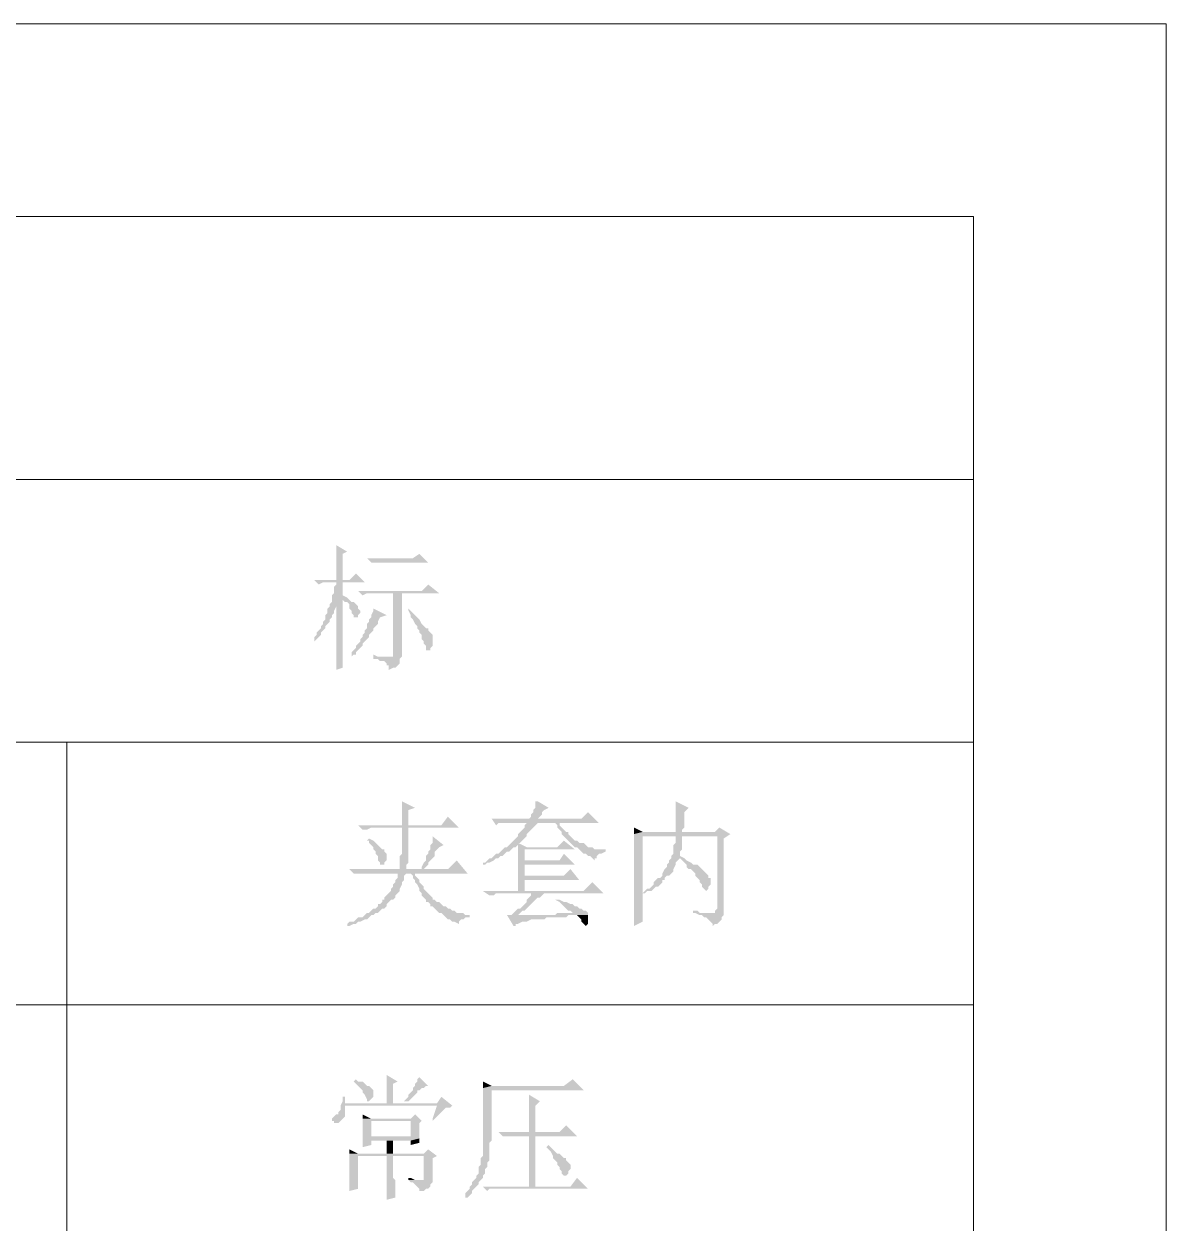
# Model space of a CAD drawing. Header units: millimetres. Extents: x 6 to 291, y 3 to 207.
# Drawn here: x 268.75 to 290.83, y 183.45 to 206.63 of the extents above; entities that cross this region are included whole.
import ezdxf

# ---------------------------------------------------------------- set-up
doc = ezdxf.new("R2010")
doc.units = ezdxf.units.MM

msp = doc.modelspace()

# ---------------------------------------------------------------- hatches: boundary and pattern name
at = {"true_color": 0x00b8b8}
h = msp.add_hatch(color=132, dxfattribs=at)
h.dxf.hatch_style = 2
h.paths.add_polyline_path([(274.78561, 196.553667), (274.78561, 195.876333), (274.91261, 195.876333), (274.91261, 196.384333), (274.997277, 196.426667)])
h = msp.add_hatch(color=132, dxfattribs=at)
h.dxf.hatch_style = 2
h.paths.add_polyline_path([(276.394277, 196.384333), (276.267277, 196.299667), (275.378277, 196.299667), (275.462944, 196.215), (276.56361, 196.215)])
h = msp.add_hatch(color=132, dxfattribs=at)
h.dxf.hatch_style = 2
h.paths.add_polyline_path([(275.16661, 196.003333), (275.03961, 195.876333), (274.362277, 195.876333), (274.446944, 195.791667), (274.53161, 195.834), (275.335944, 195.834)])
h = msp.add_hatch(color=132, dxfattribs=at)
h.dxf.hatch_style = 2
h.paths.add_polyline_path([(274.91261, 195.834), (274.78561, 195.834), (274.78561, 195.791667), (274.743277, 195.749333), (274.743277, 195.622333), (274.700944, 195.58), (274.700944, 195.495333), (274.91261, 195.495333), (274.954944, 195.453), (274.997277, 195.453), (275.03961, 195.410667), (275.03961, 195.326), (275.081944, 195.283667), (275.081944, 195.241333), (275.124277, 195.199), (275.124277, 195.156667), (275.208944, 195.156667), (275.208944, 195.199), (275.251277, 195.241333), (275.251277, 195.283667), (275.208944, 195.326), (275.208944, 195.368333), (275.16661, 195.410667), (275.124277, 195.453), (275.081944, 195.453), (275.03961, 195.495333), (274.997277, 195.537667), (274.91261, 195.58)])
h = msp.add_hatch(color=132, dxfattribs=at)
h.dxf.hatch_style = 2
h.paths.add_polyline_path([(276.56361, 195.791667), (276.43661, 195.664667), (275.208944, 195.664667), (275.29361, 195.58), (275.378277, 195.622333), (276.775277, 195.622333)])
h = msp.add_hatch(color=132, dxfattribs=at)
h.dxf.hatch_style = 2
h.paths.add_polyline_path([(274.700944, 195.495333), (274.700944, 195.453), (274.65861, 195.410667), (274.65861, 195.368333), (274.78561, 195.368333), (274.78561, 194.140667), (274.91261, 194.183), (274.91261, 194.225333), (274.91261, 194.267667), (274.91261, 195.495333)])
h = msp.add_hatch(color=132, dxfattribs=at)
h.dxf.hatch_style = 2
h.paths.add_polyline_path([(276.05561, 195.622333), (275.886277, 195.622333), (275.886277, 194.394667), (275.505277, 194.394667), (275.505277, 194.352333), (275.589944, 194.352333), (275.632277, 194.31), (275.716944, 194.31), (275.759277, 194.267667), (275.759277, 194.225333), (275.80161, 194.225333), (275.80161, 194.140667), (275.886277, 194.183), (275.92861, 194.183), (275.970944, 194.225333), (276.013277, 194.267667), (276.013277, 194.352333), (276.05561, 194.394667)])
h = msp.add_hatch(color=132, dxfattribs=at)
h.dxf.hatch_style = 2
h.paths.add_polyline_path([(274.65861, 195.368333), (274.616277, 195.326), (274.616277, 195.241333), (274.573944, 195.199), (274.573944, 195.114333), (274.53161, 195.072), (274.53161, 195.029667), (274.489277, 194.987333), (274.489277, 194.945), (274.446944, 194.902667), (274.40461, 194.860333), (274.40461, 194.818), (274.362277, 194.775667), (274.362277, 194.691), (274.40461, 194.733333), (274.446944, 194.775667), (274.489277, 194.818), (274.489277, 194.860333), (274.53161, 194.902667), (274.573944, 194.945), (274.573944, 194.987333), (274.616277, 195.029667), (274.65861, 195.072), (274.65861, 195.114333), (274.700944, 195.156667), (274.700944, 195.199), (274.743277, 195.241333), (274.743277, 195.283667), (274.78561, 195.368333)])
h = msp.add_hatch(color=132, dxfattribs=at)
h.dxf.hatch_style = 2
h.paths.add_polyline_path([(275.505277, 195.326), (275.505277, 195.283667), (275.462944, 195.199), (275.462944, 195.156667), (275.42061, 195.114333), (275.42061, 195.072), (275.378277, 195.029667), (275.378277, 194.945), (275.335944, 194.902667), (275.335944, 194.860333), (275.29361, 194.818), (275.29361, 194.775667), (275.251277, 194.733333), (275.251277, 194.691), (275.208944, 194.648667), (275.16661, 194.606333), (275.16661, 194.564), (275.124277, 194.521667), (275.081944, 194.479333), (275.081944, 194.394667), (275.124277, 194.437), (275.16661, 194.437), (275.16661, 194.479333), (275.208944, 194.521667), (275.251277, 194.564), (275.29361, 194.606333), (275.29361, 194.648667), (275.335944, 194.691), (275.378277, 194.733333), (275.42061, 194.775667), (275.42061, 194.818), (275.462944, 194.860333), (275.505277, 194.902667), (275.505277, 194.945), (275.54761, 194.987333), (275.589944, 195.029667), (275.589944, 195.072), (275.632277, 195.156667), (275.759277, 195.199)])
h = msp.add_hatch(color=132, dxfattribs=at)
h.dxf.hatch_style = 2
h.paths.add_polyline_path([(276.18261, 195.326), (276.18261, 195.283667), (276.224944, 195.199), (276.224944, 195.156667), (276.267277, 195.114333), (276.30961, 195.029667), (276.351944, 194.987333), (276.351944, 194.945), (276.394277, 194.902667), (276.394277, 194.860333), (276.43661, 194.818), (276.43661, 194.733333), (276.478944, 194.691), (276.478944, 194.648667), (276.521277, 194.606333), (276.521277, 194.521667), (276.605944, 194.521667), (276.605944, 194.564), (276.648277, 194.606333), (276.648277, 194.775667), (276.648277, 194.818), (276.605944, 194.860333), (276.56361, 194.902667), (276.56361, 194.945), (276.521277, 194.945), (276.478944, 194.987333), (276.43661, 195.029667), (276.394277, 195.114333), (276.351944, 195.156667), (276.30961, 195.199), (276.267277, 195.241333)])
h = msp.add_hatch(color=132, dxfattribs=at)
h.dxf.hatch_style = 2
h.paths.add_polyline_path([(275.505277, 194.437), (275.505277, 194.394667), (275.80161, 194.394667), (275.589944, 194.394667)])
h = msp.add_hatch(color=132, dxfattribs=at)
h.dxf.hatch_style = 2
h.paths.add_polyline_path([(276.05561, 191.600667), (276.05561, 191.135), (276.18261, 191.135), (276.18261, 191.431333), (276.30961, 191.473667)])
h = msp.add_hatch(color=132, dxfattribs=at)
h.dxf.hatch_style = 2
h.paths.add_polyline_path([(278.680277, 191.600667), (278.637944, 191.600667), (278.637944, 191.473667), (278.59561, 191.431333), (278.59561, 191.389), (278.553277, 191.346667), (278.553277, 191.304333), (278.510944, 191.262), (278.680277, 191.262), (278.72261, 191.304333), (278.764944, 191.346667), (278.764944, 191.389), (278.807277, 191.431333), (278.891944, 191.473667)])
h = msp.add_hatch(color=132, dxfattribs=at)
h.dxf.hatch_style = 2
h.paths.add_polyline_path([(281.347277, 191.600667), (281.347277, 191.008), (281.474277, 191.008), (281.474277, 191.050333), (281.51661, 191.092667), (281.51661, 191.389), (281.601277, 191.473667)])
h = msp.add_hatch(color=132, dxfattribs=at)
h.dxf.hatch_style = 2
h.paths.add_polyline_path([(276.94461, 191.304333), (276.81761, 191.135), (275.208944, 191.135), (275.29361, 191.050333), (275.378277, 191.050333), (275.462944, 191.092667), (277.156277, 191.092667)])
h = msp.add_hatch(color=132, dxfattribs=at)
h.dxf.hatch_style = 2
h.paths.add_polyline_path([(279.653944, 191.389), (279.526944, 191.262), (277.791277, 191.262), (277.875944, 191.135), (277.918277, 191.177333), (279.86561, 191.177333)])
h = msp.add_hatch(color=132, dxfattribs=at)
h.dxf.hatch_style = 2
h.paths.add_polyline_path([(276.18261, 191.092667), (276.05561, 191.092667), (276.05561, 190.584667), (276.013277, 190.542333), (276.013277, 190.288333), (276.140277, 190.288333), (276.140277, 190.373), (276.18261, 190.415333), (276.18261, 191.008)])
h = msp.add_hatch(color=132, dxfattribs=at)
h.dxf.hatch_style = 2
h.paths.add_polyline_path([(278.680277, 191.177333), (278.46861, 191.177333), (278.426277, 191.135), (278.426277, 191.092667), (278.383944, 191.050333), (278.34161, 191.008), (278.299277, 190.965667), (278.299277, 190.923333), (278.256944, 190.881), (278.21461, 190.838667), (278.172277, 190.796333), (278.129944, 190.754), (278.299277, 190.754), (278.299277, 189.865), (278.426277, 189.865), (278.426277, 190.076667), (279.48461, 190.076667), (278.426277, 190.161333), (278.426277, 190.373), (279.399944, 190.373), (278.426277, 190.457667), (278.426277, 190.669333), (279.399944, 190.669333), (278.46861, 190.711667), (278.299277, 190.796333), (278.34161, 190.796333), (278.383944, 190.838667), (278.426277, 190.881), (278.46861, 190.923333), (278.46861, 190.965667), (278.510944, 191.008), (278.553277, 191.050333), (278.59561, 191.092667), (278.637944, 191.135)])
h = msp.add_hatch(color=132, dxfattribs=at)
h.dxf.hatch_style = 2
h.paths.add_polyline_path([(279.10361, 191.177333), (279.018944, 191.177333), (279.061277, 191.135), (279.061277, 191.092667), (279.10361, 191.050333), (279.145944, 191.008), (279.145944, 190.965667), (279.188277, 190.923333), (279.23061, 190.881), (279.272944, 190.838667), (279.315277, 190.796333), (279.35761, 190.754), (279.399944, 190.711667), (279.442277, 190.711667), (279.48461, 190.669333), (279.526944, 190.627), (279.569277, 190.584667), (279.61161, 190.584667), (279.653944, 190.542333), (279.696277, 190.542333), (279.73861, 190.5), (279.780944, 190.457667), (279.780944, 190.5), (279.823277, 190.5), (279.823277, 190.542333), (279.86561, 190.584667), (279.907944, 190.584667), (279.99261, 190.627), (279.99261, 190.669333), (279.780944, 190.669333), (279.73861, 190.711667), (279.653944, 190.711667), (279.61161, 190.754), (279.569277, 190.796333), (279.48461, 190.796333), (279.442277, 190.838667), (279.399944, 190.838667), (279.35761, 190.881), (279.315277, 190.923333), (279.272944, 190.965667), (279.272944, 191.008), (279.23061, 191.008), (279.188277, 191.050333), (279.145944, 191.092667), (279.10361, 191.135)])
h = msp.add_hatch(color=132, dxfattribs=at)
h.dxf.hatch_style = 2
h.paths.add_polyline_path([(280.542944, 191.092667), (280.542944, 190.965667), (280.712277, 191.008)])
h = msp.add_hatch(color=132, dxfattribs=at)
h.dxf.hatch_style = 2
h.paths.add_polyline_path([(282.193944, 191.092667), (282.109277, 191.008), (280.712277, 191.008), (280.542944, 190.965667), (280.542944, 189.611), (280.542944, 189.187667), (280.712277, 189.272333), (280.712277, 189.822667), (280.75461, 189.822667), (280.712277, 189.822667), (280.712277, 190.923333), (282.15161, 190.923333), (282.40561, 190.965667)])
h = msp.add_hatch(color=132, dxfattribs=at)
h.dxf.hatch_style = 2
h.paths.add_polyline_path([(275.42061, 190.881), (275.378277, 190.838667), (275.42061, 190.838667), (275.42061, 190.796333), (275.462944, 190.754), (275.505277, 190.711667), (275.505277, 190.669333), (275.54761, 190.627), (275.54761, 190.584667), (275.589944, 190.542333), (275.589944, 190.457667), (275.632277, 190.415333), (275.632277, 190.373), (275.716944, 190.373), (275.716944, 190.415333), (275.759277, 190.457667), (275.759277, 190.584667), (275.716944, 190.627), (275.716944, 190.669333), (275.67461, 190.669333), (275.632277, 190.711667), (275.589944, 190.754), (275.54761, 190.796333), (275.505277, 190.838667)])
h = msp.add_hatch(color=132, dxfattribs=at)
h.dxf.hatch_style = 2
h.paths.add_polyline_path([(276.648277, 190.923333), (276.648277, 190.796333), (276.605944, 190.754), (276.605944, 190.669333), (276.56361, 190.627), (276.56361, 190.584667), (276.521277, 190.542333), (276.521277, 190.457667), (276.478944, 190.415333), (276.43661, 190.330667), (276.43661, 190.288333), (276.478944, 190.288333), (276.521277, 190.330667), (276.56361, 190.373), (276.56361, 190.415333), (276.605944, 190.457667), (276.648277, 190.5), (276.69061, 190.542333), (276.69061, 190.627), (276.732944, 190.669333), (276.775277, 190.711667), (276.859944, 190.754)])
h = msp.add_hatch(color=132, dxfattribs=at)
h.dxf.hatch_style = 2
h.paths.add_polyline_path([(279.188277, 190.838667), (279.061277, 190.711667), (278.46861, 190.711667), (279.399944, 190.669333)])
h = msp.add_hatch(color=132, dxfattribs=at)
h.dxf.hatch_style = 2
h.paths.add_polyline_path([(281.474277, 190.923333), (281.347277, 190.923333), (281.347277, 190.796333), (281.304944, 190.754), (281.304944, 190.584667), (281.26261, 190.542333), (281.26261, 190.5), (281.220277, 190.457667), (281.220277, 190.415333), (281.177944, 190.373), (281.177944, 190.330667), (281.13561, 190.288333), (281.093277, 190.203667), (281.093277, 190.161333), (281.050944, 190.119), (281.00861, 190.119), (280.966277, 190.076667), (280.923944, 190.034333), (280.923944, 189.992), (280.88161, 189.949667), (280.839277, 189.907333), (280.796944, 189.907333), (280.75461, 189.865), (280.712277, 189.822667), (280.75461, 189.822667), (280.796944, 189.865), (280.88161, 189.865), (280.923944, 189.907333), (280.966277, 189.949667), (281.00861, 189.949667), (281.050944, 189.992), (281.093277, 190.034333), (281.093277, 190.076667), (281.13561, 190.076667), (281.13561, 190.119), (281.177944, 190.161333), (281.220277, 190.161333), (281.26261, 190.203667), (281.304944, 190.246), (281.304944, 190.288333), (281.347277, 190.373), (281.347277, 190.415333), (281.38961, 190.457667), (281.431944, 190.5), (281.51661, 190.5), (281.431944, 190.542333), (281.431944, 190.627), (281.474277, 190.669333), (281.474277, 190.881)])
h = msp.add_hatch(color=132, dxfattribs=at)
h.dxf.hatch_style = 2
h.paths.add_polyline_path([(282.40561, 190.965667), (282.15161, 190.923333), (282.15161, 189.526333), (282.109277, 189.484), (282.109277, 189.441667), (281.685944, 189.441667), (281.728277, 189.441667), (281.812944, 189.399333), (281.855277, 189.399333), (281.89761, 189.357), (281.939944, 189.357), (281.982277, 189.314667), (282.02461, 189.272333), (282.066944, 189.23), (282.066944, 189.187667), (282.109277, 189.23), (282.15161, 189.23), (282.193944, 189.272333), (282.236277, 189.314667), (282.236277, 189.357), (282.27861, 189.399333), (282.27861, 190.881)])
h = msp.add_hatch(color=132, dxfattribs=at)
h.dxf.hatch_style = 2
h.paths.add_polyline_path([(278.129944, 190.754), (278.08761, 190.711667), (278.045277, 190.711667), (278.002944, 190.669333), (277.96061, 190.627), (277.918277, 190.584667), (277.875944, 190.584667), (277.83361, 190.542333), (277.791277, 190.5), (277.748944, 190.5), (277.70661, 190.457667), (277.664277, 190.415333), (277.621944, 190.415333), (277.621944, 190.373), (277.664277, 190.373), (277.70661, 190.415333), (277.748944, 190.415333), (277.83361, 190.457667), (277.875944, 190.5), (277.918277, 190.5), (277.96061, 190.542333), (278.002944, 190.542333), (278.045277, 190.584667), (278.08761, 190.627), (278.129944, 190.627), (278.172277, 190.669333), (278.21461, 190.711667), (278.256944, 190.711667), (278.299277, 190.754)])
h = msp.add_hatch(color=132, dxfattribs=at)
h.dxf.hatch_style = 2
h.paths.add_polyline_path([(279.188277, 190.584667), (279.10361, 190.457667), (278.426277, 190.457667), (279.399944, 190.373)])
h = msp.add_hatch(color=132, dxfattribs=at)
h.dxf.hatch_style = 2
h.paths.add_polyline_path([(277.113944, 190.457667), (276.94461, 190.288333), (275.03961, 190.288333), (275.124277, 190.203667), (277.32561, 190.203667)])
h = msp.add_hatch(color=132, dxfattribs=at)
h.dxf.hatch_style = 2
h.paths.add_polyline_path([(281.51661, 190.5), (281.431944, 190.5), (281.474277, 190.457667), (281.51661, 190.415333), (281.558944, 190.373), (281.558944, 190.330667), (281.601277, 190.288333), (281.64361, 190.288333), (281.685944, 190.246), (281.728277, 190.203667), (281.728277, 190.161333), (281.77061, 190.119), (281.812944, 190.076667), (281.812944, 190.034333), (281.855277, 189.992), (281.855277, 189.949667), (281.89761, 189.907333), (281.939944, 189.865), (281.982277, 189.907333), (281.982277, 189.949667), (282.02461, 189.992), (282.02461, 190.119), (281.982277, 190.119), (281.982277, 190.161333), (281.939944, 190.203667), (281.89761, 190.246), (281.855277, 190.288333), (281.812944, 190.330667), (281.77061, 190.373), (281.685944, 190.373), (281.64361, 190.415333), (281.558944, 190.457667)])
h = msp.add_hatch(color=132, dxfattribs=at)
h.dxf.hatch_style = 2
h.paths.add_polyline_path([(275.970944, 190.203667), (275.970944, 190.119), (275.92861, 190.076667), (275.92861, 190.034333), (275.886277, 189.992), (275.886277, 189.949667), (275.843944, 189.907333), (275.843944, 189.865), (275.80161, 189.822667), (275.759277, 189.780333), (275.716944, 189.738), (275.716944, 189.695667), (275.67461, 189.695667), (275.67461, 189.653333), (275.632277, 189.611), (275.589944, 189.611), (275.589944, 189.568667), (275.54761, 189.526333), (275.505277, 189.526333), (275.462944, 189.484), (275.42061, 189.441667), (275.378277, 189.441667), (275.335944, 189.399333), (275.29361, 189.357), (275.208944, 189.357), (275.16661, 189.314667), (275.124277, 189.272333), (275.03961, 189.272333), (274.997277, 189.23), (274.997277, 189.187667), (275.03961, 189.187667), (275.124277, 189.23), (275.16661, 189.23), (275.208944, 189.272333), (275.251277, 189.272333), (275.335944, 189.314667), (275.378277, 189.314667), (275.42061, 189.357), (275.462944, 189.399333), (275.505277, 189.399333), (275.54761, 189.441667), (275.589944, 189.441667), (275.632277, 189.484), (275.67461, 189.526333), (275.716944, 189.526333), (275.759277, 189.568667), (275.759277, 189.611), (275.80161, 189.653333), (275.843944, 189.695667), (275.886277, 189.695667), (275.92861, 189.738), (275.92861, 189.780333), (275.970944, 189.822667), (276.013277, 189.865), (276.013277, 189.907333), (276.05561, 189.992), (276.05561, 190.034333), (276.097944, 190.076667), (276.097944, 190.161333), (276.140277, 190.203667), (276.224944, 190.203667)])
h = msp.add_hatch(color=132, dxfattribs=at)
h.dxf.hatch_style = 2
h.paths.add_polyline_path([(276.30961, 190.203667), (275.970944, 190.203667), (276.224944, 190.203667), (276.267277, 190.161333), (276.267277, 190.119), (276.30961, 190.076667), (276.30961, 190.034333), (276.351944, 189.992), (276.394277, 189.907333), (276.394277, 189.865), (276.43661, 189.822667), (276.43661, 189.780333), (276.478944, 189.738), (276.521277, 189.695667), (276.521277, 189.653333), (276.56361, 189.653333), (276.605944, 189.611), (276.605944, 189.568667), (276.648277, 189.568667), (276.69061, 189.526333), (276.732944, 189.484), (276.775277, 189.441667), (276.81761, 189.441667), (276.859944, 189.399333), (276.902277, 189.357), (276.94461, 189.314667), (276.986944, 189.314667), (277.029277, 189.272333), (277.07161, 189.272333), (277.156277, 189.23), (277.156277, 189.272333), (277.19861, 189.314667), (277.240944, 189.314667), (277.283277, 189.357), (277.367944, 189.357), (277.367944, 189.399333), (277.283277, 189.399333), (277.240944, 189.441667), (277.113944, 189.441667), (277.07161, 189.484), (277.029277, 189.484), (276.986944, 189.526333), (276.94461, 189.526333), (276.902277, 189.568667), (276.859944, 189.568667), (276.81761, 189.611), (276.775277, 189.653333), (276.732944, 189.653333), (276.69061, 189.695667), (276.648277, 189.695667), (276.648277, 189.738), (276.605944, 189.780333), (276.56361, 189.822667), (276.521277, 189.865), (276.478944, 189.907333), (276.478944, 189.949667), (276.43661, 189.992), (276.394277, 190.034333), (276.394277, 190.076667), (276.351944, 190.119), (276.30961, 190.161333)])
h = msp.add_hatch(color=132, dxfattribs=at)
h.dxf.hatch_style = 2
h.paths.add_polyline_path([(279.315277, 190.288333), (279.188277, 190.161333), (278.426277, 190.161333), (279.48461, 190.076667)])
h = msp.add_hatch(color=132, dxfattribs=at)
h.dxf.hatch_style = 2
h.paths.add_polyline_path([(279.73861, 190.034333), (279.569277, 189.865), (277.621944, 189.865), (277.748944, 189.780333), (277.83361, 189.780333), (277.875944, 189.822667), (279.950277, 189.822667)])
h = msp.add_hatch(color=132, dxfattribs=at)
h.dxf.hatch_style = 2
h.paths.add_polyline_path([(278.807277, 189.822667), (278.553277, 189.822667), (278.553277, 189.780333), (278.510944, 189.738), (278.46861, 189.695667), (278.46861, 189.653333), (278.426277, 189.611), (278.383944, 189.568667), (278.34161, 189.526333), (278.299277, 189.526333), (278.256944, 189.484), (278.21461, 189.441667), (278.172277, 189.399333), (278.08761, 189.399333), (278.21461, 189.187667), (278.256944, 189.187667), (278.256944, 189.23), (278.299277, 189.23), (278.383944, 189.272333), (278.46861, 189.272333), (278.553277, 189.314667), (278.807277, 189.314667), (278.84961, 189.357), (279.23061, 189.357), (279.272944, 189.399333), (278.299277, 189.399333), (278.34161, 189.441667), (278.383944, 189.484), (278.426277, 189.484), (278.46861, 189.526333), (278.510944, 189.568667), (278.553277, 189.611), (278.59561, 189.653333), (278.637944, 189.695667), (278.680277, 189.738), (278.72261, 189.738), (278.764944, 189.780333)])
h = msp.add_hatch(color=132, dxfattribs=at)
h.dxf.hatch_style = 2
h.paths.add_polyline_path([(279.061277, 189.695667), (279.018944, 189.695667), (279.10361, 189.653333), (279.145944, 189.611), (279.188277, 189.568667), (279.23061, 189.526333), (279.272944, 189.484), (279.315277, 189.484), (279.35761, 189.441667), (279.061277, 189.441667), (279.018944, 189.399333), (278.299277, 189.399333), (279.653944, 189.399333), (279.653944, 189.441667), (279.61161, 189.484), (279.569277, 189.484), (279.526944, 189.526333), (279.48461, 189.526333), (279.442277, 189.568667), (279.399944, 189.568667), (279.35761, 189.611), (279.315277, 189.611), (279.23061, 189.653333), (279.188277, 189.653333), (279.10361, 189.695667)])
h = msp.add_hatch(color=132, dxfattribs=at)
h.dxf.hatch_style = 2
h.paths.add_polyline_path([(281.685944, 189.484), (281.685944, 189.441667), (282.066944, 189.441667), (281.812944, 189.441667), (281.77061, 189.484)])
h = msp.add_hatch(color=132, dxfattribs=at)
h.dxf.hatch_style = 2
h.paths.add_polyline_path([(279.653944, 189.399333), (279.442277, 189.399333), (279.48461, 189.357), (279.526944, 189.314667), (279.526944, 189.272333), (279.569277, 189.23), (279.61161, 189.187667), (279.653944, 189.23), (279.653944, 189.357)])
h = msp.add_hatch(color=132, dxfattribs=at)
h.dxf.hatch_style = 2
h.paths.add_polyline_path([(275.759277, 186.309), (275.759277, 185.758667), (274.954944, 185.758667), (275.886277, 185.758667), (275.886277, 186.139667), (275.970944, 186.182)])
h = msp.add_hatch(color=132, dxfattribs=at)
h.dxf.hatch_style = 2
h.paths.add_polyline_path([(275.16661, 186.224333), (275.124277, 186.182), (275.16661, 186.139667), (275.208944, 186.097333), (275.251277, 186.055), (275.29361, 186.012667), (275.29361, 185.970333), (275.335944, 185.928), (275.378277, 185.843333), (275.378277, 185.801), (275.42061, 185.801), (275.462944, 185.843333), (275.505277, 185.885667), (275.505277, 186.012667), (275.462944, 186.055), (275.42061, 186.097333), (275.378277, 186.097333), (275.335944, 186.139667), (275.29361, 186.182), (275.208944, 186.182)])
h = msp.add_hatch(color=132, dxfattribs=at)
h.dxf.hatch_style = 2
h.paths.add_polyline_path([(276.394277, 186.266667), (276.351944, 186.224333), (276.351944, 186.182), (276.30961, 186.139667), (276.30961, 186.097333), (276.267277, 186.055), (276.267277, 186.012667), (276.224944, 185.970333), (276.18261, 185.928), (276.18261, 185.885667), (276.140277, 185.843333), (276.097944, 185.801), (276.18261, 185.801), (276.224944, 185.843333), (276.267277, 185.885667), (276.30961, 185.928), (276.351944, 185.970333), (276.351944, 186.012667), (276.394277, 186.012667), (276.43661, 186.055), (276.478944, 186.055), (276.521277, 186.097333), (276.56361, 186.097333)])
h = msp.add_hatch(color=132, dxfattribs=at)
h.dxf.hatch_style = 2
h.paths.add_polyline_path([(279.35761, 186.224333), (279.188277, 186.097333), (277.791277, 186.097333), (277.621944, 186.055), (277.621944, 184.742667), (277.57961, 184.700333), (277.57961, 184.573333), (277.537277, 184.531), (277.537277, 184.404), (277.494944, 184.361667), (277.494944, 184.319333), (277.45261, 184.277), (277.410277, 184.234667), (277.410277, 184.192333), (277.367944, 184.15), (277.367944, 184.107667), (277.32561, 184.065333), (277.283277, 184.023), (277.283277, 183.938333), (277.32561, 183.938333), (277.367944, 183.980667), (277.410277, 184.023), (277.410277, 184.065333), (277.45261, 184.107667), (277.494944, 184.15), (277.537277, 184.192333), (277.537277, 184.234667), (277.57961, 184.277), (277.621944, 184.319333), (277.621944, 184.361667), (277.664277, 184.404), (277.664277, 184.488667), (277.70661, 184.531), (277.70661, 184.615667), (277.748944, 184.658), (277.748944, 184.996667), (277.791277, 185.039), (277.791277, 186.012667), (279.569277, 186.012667)])
h = msp.add_hatch(color=132, dxfattribs=at)
h.dxf.hatch_style = 2
h.paths.add_polyline_path([(277.621944, 186.182), (277.621944, 186.055), (277.791277, 186.097333)])
h = msp.add_hatch(color=132, dxfattribs=at)
h.dxf.hatch_style = 2
h.paths.add_polyline_path([(274.870277, 185.716333), (274.870277, 185.631667), (274.827944, 185.589333), (274.827944, 185.547), (274.78561, 185.547), (274.743277, 185.504667), (274.700944, 185.462333), (274.700944, 185.42), (274.743277, 185.42), (274.743277, 185.377667), (274.827944, 185.377667), (274.870277, 185.42), (274.91261, 185.462333), (274.954944, 185.504667), (274.954944, 185.716333), (276.732944, 185.716333)])
h = msp.add_hatch(color=132, dxfattribs=at)
h.dxf.hatch_style = 2
h.paths.add_polyline_path([(274.954944, 185.885667), (274.91261, 185.885667), (274.91261, 185.801), (274.870277, 185.716333), (275.886277, 185.758667), (274.954944, 185.758667)])
h = msp.add_hatch(color=132, dxfattribs=at)
h.dxf.hatch_style = 2
h.paths.add_polyline_path([(276.81761, 185.885667), (276.732944, 185.758667), (275.886277, 185.758667), (274.870277, 185.716333), (276.732944, 185.716333), (276.648277, 185.462333), (276.648277, 185.42), (276.69061, 185.462333), (276.732944, 185.504667), (276.775277, 185.547), (276.81761, 185.589333), (276.859944, 185.631667), (276.902277, 185.674), (276.986944, 185.674), (277.029277, 185.716333)])
h = msp.add_hatch(color=132, dxfattribs=at)
h.dxf.hatch_style = 2
h.paths.add_polyline_path([(278.510944, 185.928), (278.510944, 185.208333), (278.637944, 185.208333), (278.637944, 185.716333), (278.72261, 185.801)])
h = msp.add_hatch(color=132, dxfattribs=at)
h.dxf.hatch_style = 2
h.paths.add_polyline_path([(275.29361, 185.547), (275.29361, 185.462333), (275.462944, 185.462333)])
h = msp.add_hatch(color=132, dxfattribs=at)
h.dxf.hatch_style = 2
h.paths.add_polyline_path([(276.30961, 185.547), (276.224944, 185.462333), (275.29361, 185.462333), (275.29361, 185.081333), (275.462944, 185.123667), (275.462944, 185.42), (276.43661, 185.42)])
h = msp.add_hatch(color=132, dxfattribs=at)
h.dxf.hatch_style = 2
h.paths.add_polyline_path([(276.43661, 185.42), (276.224944, 185.42), (276.224944, 185.123667), (275.462944, 185.123667), (275.29361, 185.081333), (275.29361, 184.912), (275.462944, 184.954333), (275.462944, 185.039), (276.224944, 185.039), (276.394277, 185.081333), (276.394277, 185.377667)])
h = msp.add_hatch(color=132, dxfattribs=at)
h.dxf.hatch_style = 2
h.paths.add_polyline_path([(279.23061, 185.335333), (279.10361, 185.208333), (277.918277, 185.208333), (278.002944, 185.123667), (279.442277, 185.123667)])
h = msp.add_hatch(color=132, dxfattribs=at)
h.dxf.hatch_style = 2
h.paths.add_polyline_path([(275.886277, 184.785), (275.886277, 185.039), (275.759277, 185.039), (275.759277, 184.785)])
h = msp.add_hatch(color=132, dxfattribs=at)
h.dxf.hatch_style = 2
h.paths.add_polyline_path([(276.394277, 185.081333), (276.224944, 185.039), (276.224944, 184.954333), (276.394277, 184.996667), (276.394277, 185.039)])
h = msp.add_hatch(color=132, dxfattribs=at)
h.dxf.hatch_style = 2
h.paths.add_polyline_path([(278.637944, 184.15), (278.637944, 185.123667), (278.510944, 185.123667), (278.510944, 184.15)])
h = msp.add_hatch(color=132, dxfattribs=at)
h.dxf.hatch_style = 2
h.paths.add_polyline_path([(275.03961, 184.869667), (275.03961, 184.785), (275.208944, 184.785)])
h = msp.add_hatch(color=132, dxfattribs=at)
h.dxf.hatch_style = 2
h.paths.add_polyline_path([(276.56361, 184.869667), (276.478944, 184.785), (275.03961, 184.785), (275.03961, 184.742667), (276.478944, 184.742667), (276.478944, 184.319333), (276.478944, 184.277), (276.18261, 184.277), (276.224944, 184.234667), (276.267277, 184.234667), (276.30961, 184.192333), (276.351944, 184.15), (276.394277, 184.107667), (276.394277, 184.065333), (276.478944, 184.065333), (276.521277, 184.107667), (276.56361, 184.107667), (276.605944, 184.15), (276.605944, 184.192333), (276.648277, 184.234667), (276.648277, 184.700333), (276.732944, 184.742667)])
h = msp.add_hatch(color=132, dxfattribs=at)
h.dxf.hatch_style = 2
h.paths.add_polyline_path([(278.891944, 184.954333), (278.84961, 184.912), (278.891944, 184.869667), (278.934277, 184.827333), (278.97661, 184.742667), (278.97661, 184.700333), (279.018944, 184.658), (279.061277, 184.615667), (279.061277, 184.573333), (279.10361, 184.531), (279.10361, 184.488667), (279.145944, 184.446333), (279.145944, 184.404), (279.188277, 184.361667), (279.23061, 184.361667), (279.272944, 184.404), (279.272944, 184.446333), (279.315277, 184.488667), (279.315277, 184.573333), (279.272944, 184.615667), (279.23061, 184.658), (279.23061, 184.700333), (279.188277, 184.700333), (279.145944, 184.742667), (279.10361, 184.785), (279.061277, 184.785), (279.018944, 184.827333), (278.97661, 184.869667), (278.934277, 184.912)])
h = msp.add_hatch(color=132, dxfattribs=at)
h.dxf.hatch_style = 2
h.paths.add_polyline_path([(275.03961, 184.742667), (275.03961, 184.065333), (275.208944, 184.107667), (275.208944, 184.742667), (275.759277, 184.742667)])
h = msp.add_hatch(color=132, dxfattribs=at)
h.dxf.hatch_style = 2
h.paths.add_polyline_path([(275.759277, 184.742667), (275.759277, 183.980667), (275.759277, 183.896), (275.92861, 183.938333), (275.92861, 184.023), (275.92861, 184.277), (275.886277, 184.319333), (275.886277, 184.742667), (276.478944, 184.742667)])
h = msp.add_hatch(color=132, dxfattribs=at)
h.dxf.hatch_style = 2
h.paths.add_polyline_path([(276.18261, 184.319333), (276.18261, 184.277), (276.43661, 184.277), (276.30961, 184.277), (276.224944, 184.319333)])
h = msp.add_hatch(color=132, dxfattribs=at)
h.dxf.hatch_style = 2
h.paths.add_polyline_path([(279.442277, 184.319333), (279.315277, 184.15), (277.621944, 184.15), (277.70661, 184.065333), (277.748944, 184.107667), (279.653944, 184.107667)])

# ---------------------------------------------------------------- linework, layer by layer
at = {"color": 8, "lineweight": 0, "true_color": 0x808080}
msp.add_lwpolyline([(290.829944, 3.175), (290.829944, 206.629), (6.138277, 206.629), (6.138277, 3.175)], close=True, dxfattribs=at)
at = {"color": 7, "lineweight": 0}
msp.add_lwpolyline([(287.10461, 6.900333), (287.10461, 202.903667), (9.86361, 202.903667), (9.86361, 6.900333)], close=True, dxfattribs=at)
at = {"color": 8, "lineweight": 0, "true_color": 0x808080}
for points in [[(215.053192, 197.823667), (287.10461, 197.823667)], [(250.105192, 192.743667), (287.10461, 192.743667)], [(269.57861, 192.743667), (269.57861, 162.221333)], [(215.053192, 187.663667), (287.10461, 187.663667)]]:
    msp.add_lwpolyline(points, dxfattribs=at)

doc.saveas('drawing.dxf')
